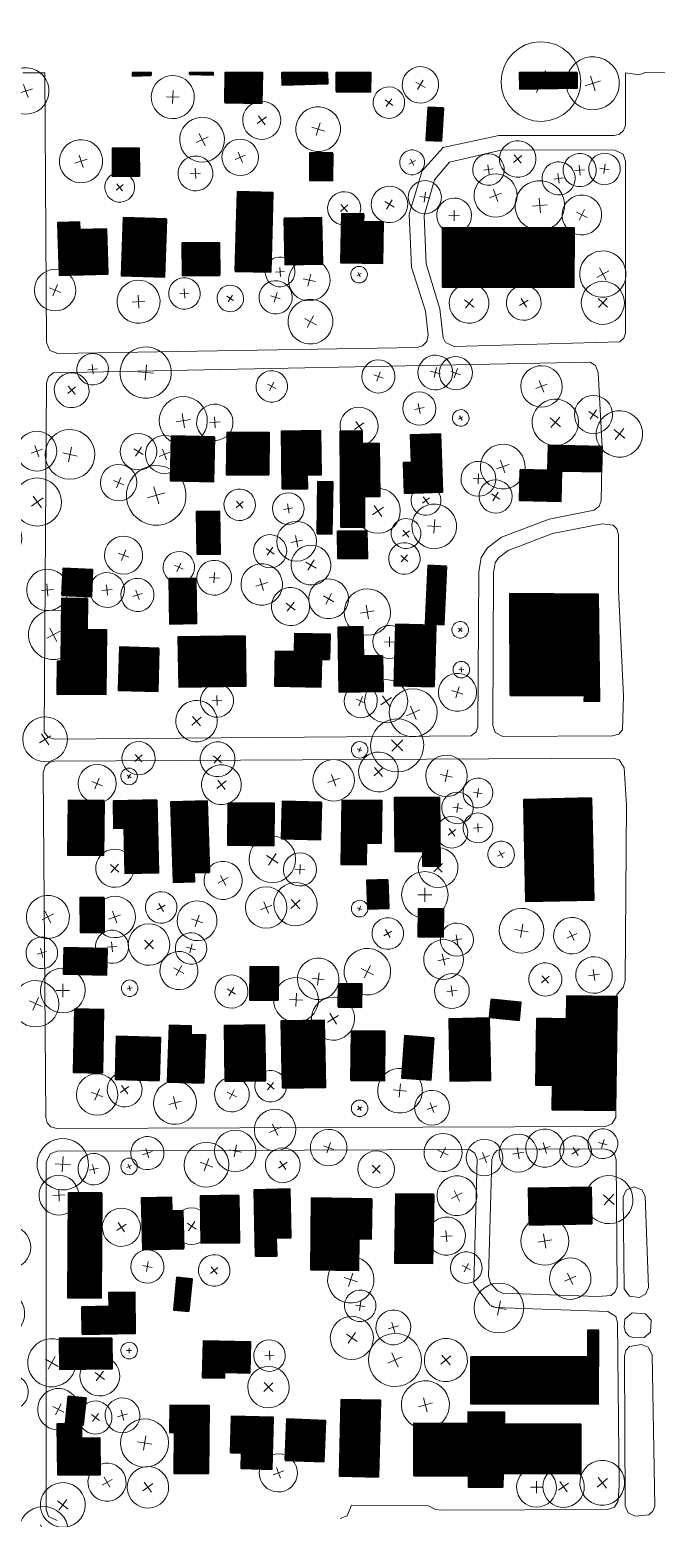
# Model space of a CAD drawing. Header units: metres. Extents: x -391 to 391, y -347 to 344.
# Drawn here: x -25.4 to 144.9, y -59.9 to 344.3 of the extents above; entities that cross this region are included whole.
import ezdxf

# ---------------------------------------------------------------- set-up
doc = ezdxf.new("R2010")
doc.units = ezdxf.units.M
for name, color, linetype, lineweight, true_color in [('ROADS', 251, 'Continuous', 18, 0x333333), ('ROOFS', 251, 'Continuous', 40, 0x000000), ('ROOFS_FILL', 255, 'Continuous', 0, 0xffffff), ('TREES', 251, 'Continuous', 9, 0x555555)]:
    doc.layers.add(name, color=color, linetype=linetype, lineweight=lineweight, true_color=true_color)

# ---------------------------------------------------------------- blocks, each defined once
blk = doc.blocks.new('TREE_0_52BACD')
at = {"layer": 'TREES'}
for points in [[(6.01, 0), (5.89, -1.17), (5.55, -2.3), (5, -3.34), (4.25, -4.25), (3.34, -5), (2.3, -5.55), (1.17, -5.89), (0, -6.01), (-1.17, -5.89), (-2.3, -5.55), (-3.34, -5), (-4.25, -4.25), (-5, -3.34), (-5.55, -2.3), (-5.89, -1.17), (-6.01, 0), (-5.89, 1.17), (-5.55, 2.3), (-5, 3.34), (-4.25, 4.25), (-3.34, 5), (-2.3, 5.55), (-1.17, 5.89), (0, 6.01), (1.17, 5.89), (2.3, 5.55), (3.34, 5), (4.25, 4.25), (5, 3.34), (5.55, 2.3), (5.89, 1.17), (6.01, 0)], [(-1.8, 0), (1.8, 0)], [(0, 1.8), (0, -1.8)]]:
    blk.add_lwpolyline(points, dxfattribs=at)

msp = doc.modelspace()

# ---------------------------------------------------------------- hatches: boundary and pattern name
at = {"layer": 'ROOFS_FILL'}
h = msp.add_hatch(dxfattribs=at)
h.set_pattern_fill('SOLID')
h.paths.add_polyline_path([(7.68, 331.99), (7.65, 332.65), (2.54, 332.65), (2.58, 331.77), (7.68, 331.99)])
h = msp.add_hatch(dxfattribs=at)
h.set_pattern_fill('SOLID')
h.paths.add_polyline_path([(18.06, 332.28), (24.46, 332.1), (24.48, 332.65), (18.08, 332.65), (18.06, 332.28)])
h = msp.add_hatch(dxfattribs=at)
h.set_pattern_fill('SOLID')
h.paths.add_polyline_path([(27.63, 324.56), (37.77, 324.38), (37.91, 332.65), (27.77, 332.65), (27.63, 324.56)])
h = msp.add_hatch(dxfattribs=at)
h.set_pattern_fill('SOLID')
h.paths.add_polyline_path([(55.6, 332.65), (43.13, 332.65), (43.22, 329.41), (55.69, 329.77), (55.6, 332.65)])
h = msp.add_hatch(dxfattribs=at)
h.set_pattern_fill('SOLID')
h.paths.add_polyline_path([(57.9, 327.56), (67.27, 327.45), (67.33, 332.65), (57.97, 332.65), (57.9, 327.56)])
h = msp.add_hatch(dxfattribs=at)
h.set_pattern_fill('SOLID')
h.paths.add_polyline_path([(123.4, 332.65), (107.81, 332.65), (107.88, 328.28), (123.47, 328.56), (123.4, 332.65)])
h = msp.add_hatch(dxfattribs=at)
h.set_pattern_fill('SOLID')
h.paths.add_polyline_path([(87.07, 323.01), (82.93, 323.24), (82.44, 314.35), (86.59, 314.12), (87.07, 323.01)])
h = msp.add_hatch(dxfattribs=at)
h.set_pattern_fill('SOLID')
h.paths.add_polyline_path([(4.37, 312.15), (-2.91, 312.09), (-2.84, 304.58), (4.44, 304.64), (4.37, 312.15)])
h = msp.add_hatch(dxfattribs=at)
h.set_pattern_fill('SOLID')
h.paths.add_polyline_path([(57.04, 310.78), (50.8, 310.83), (50.73, 303.43), (56.97, 303.38), (57.04, 310.78)])
h = msp.add_hatch(dxfattribs=at)
h.set_pattern_fill('SOLID')
h.paths.add_polyline_path([(30.52, 278.79), (40.13, 278.54), (40.7, 300.02), (31.09, 300.27), (30.52, 278.79)])
h = msp.add_hatch(dxfattribs=at)
h.set_pattern_fill('SOLID')
h.paths.add_polyline_path([(-11.77, 289.98), (-11.82, 292.05), (-17.71, 291.87), (-17.29, 277.64), (-4.13, 278.03), (-4.49, 290.19), (-11.77, 289.98)])
h = msp.add_hatch(dxfattribs=at)
h.set_pattern_fill('SOLID')
h.paths.add_polyline_path([(11.77, 292.86), (0.09, 293.25), (-0.44, 277.62), (11.25, 277.23), (11.77, 292.86)])
h = msp.add_hatch(dxfattribs=at)
h.set_pattern_fill('SOLID')
h.paths.add_polyline_path([(43.82, 293.02), (44.05, 280.59), (54.18, 280.77), (53.96, 293.21), (43.82, 293.02)])
h = msp.add_hatch(dxfattribs=at)
h.set_pattern_fill('SOLID')
h.paths.add_polyline_path([(65.42, 294.21), (59.44, 294.33), (59.18, 281.12), (70.52, 280.91), (70.74, 292.04), (65.38, 292.14), (65.42, 294.21)])
h = msp.add_hatch(dxfattribs=at)
h.set_pattern_fill('SOLID')
h.paths.add_polyline_path([(86.87, 290.55), (86.82, 274.52), (122.55, 274.41), (122.61, 290.44), (86.87, 290.55)])
h = msp.add_hatch(dxfattribs=at)
h.set_pattern_fill('SOLID')
h.paths.add_polyline_path([(26.29, 277.67), (26.24, 286.37), (16.11, 286.32), (16.16, 277.62), (26.29, 277.67)])
h = msp.add_hatch(dxfattribs=at)
h.set_pattern_fill('SOLID')
h.paths.add_polyline_path([(39.6, 223.42), (39.74, 234.82), (28.31, 234.96), (28.16, 223.57), (39.6, 223.42)])
h = msp.add_hatch(dxfattribs=at)
h.set_pattern_fill('SOLID')
h.paths.add_polyline_path([(43.26, 219.67), (50.11, 219.76), (50.06, 223.49), (53.86, 223.55), (53.69, 235.35), (43.04, 235.2), (43.26, 219.67)])
h = msp.add_hatch(dxfattribs=at)
h.set_pattern_fill('SOLID')
h.paths.add_polyline_path([(59.16, 209.27), (65.67, 209.32), (65.61, 217.6), (69.77, 217.64), (69.66, 231.88), (64.98, 231.85), (64.96, 235.22), (58.98, 235.18), (59.16, 209.27)])
h = msp.add_hatch(dxfattribs=at)
h.set_pattern_fill('SOLID')
h.paths.add_polyline_path([(24.85, 233.64), (13.16, 233.93), (12.86, 221.92), (24.55, 221.63), (24.85, 233.64)])
h = msp.add_hatch(dxfattribs=at)
h.set_pattern_fill('SOLID')
h.paths.add_polyline_path([(76.49, 218.45), (86.87, 218.8), (86.33, 234.47), (78.18, 234.19), (78.44, 226.8), (76.2, 226.72), (76.49, 218.45)])
h = msp.add_hatch(dxfattribs=at)
h.set_pattern_fill('SOLID')
h.paths.add_polyline_path([(107.98, 224.8), (107.8, 216.52), (118.98, 216.28), (119.15, 224.57), (130.06, 224.34), (130.2, 231.07), (115.65, 231.37), (115.51, 224.65), (107.98, 224.8)])
h = msp.add_hatch(dxfattribs=at)
h.set_pattern_fill('SOLID')
h.paths.add_polyline_path([(52.75, 207.53), (56.74, 207.45), (56.98, 221.44), (52.99, 221.51), (52.75, 207.53)])
h = msp.add_hatch(dxfattribs=at)
h.set_pattern_fill('SOLID')
h.paths.add_polyline_path([(20.13, 201.86), (26.36, 201.95), (26.2, 213.45), (19.96, 213.37), (20.13, 201.86)])
h = msp.add_hatch(dxfattribs=at)
h.set_pattern_fill('SOLID')
h.paths.add_polyline_path([(58.35, 200.72), (66.41, 200.82), (66.31, 208.18), (58.25, 208.07), (58.35, 200.72)])
h = msp.add_hatch(dxfattribs=at)
h.set_pattern_fill('SOLID')
h.paths.add_polyline_path([(87.94, 198.57), (82.91, 198.79), (82.18, 183.02), (87.2, 182.79), (87.94, 198.57)])
h = msp.add_hatch(dxfattribs=at)
h.set_pattern_fill('SOLID')
h.paths.add_polyline_path([(-16.65, 190.75), (-8.61, 190.37), (-8.26, 197.6), (-16.3, 197.99), (-16.65, 190.75)])
h = msp.add_hatch(dxfattribs=at)
h.set_pattern_fill('SOLID')
h.paths.add_polyline_path([(19.78, 195.28), (12.5, 195.16), (12.71, 182.99), (19.99, 183.11), (19.78, 195.28)])
h = msp.add_hatch(dxfattribs=at)
h.set_pattern_fill('SOLID')
h.paths.add_polyline_path([(105.26, 163.63), (125.45, 163.63), (125.37, 161.96), (129.53, 162.04), (129.17, 190.95), (105.11, 191.09), (105.26, 163.63)])
h = msp.add_hatch(dxfattribs=at)
h.set_pattern_fill('SOLID')
h.paths.add_polyline_path([(-9.65, 189.8), (-16.67, 189.86), (-16.81, 172.76), (-17.85, 172.77), (-17.93, 163.97), (-4.67, 163.86), (-4.53, 181.22), (-9.73, 181.26), (-9.65, 189.8)])
h = msp.add_hatch(dxfattribs=at)
h.set_pattern_fill('SOLID')
h.paths.add_polyline_path([(70.54, 174.31), (65.35, 174.21), (65.21, 182.13), (58.46, 182), (58.76, 164.51), (70.72, 164.72), (70.54, 174.31)])
h = msp.add_hatch(dxfattribs=at)
h.set_pattern_fill('SOLID')
h.paths.add_polyline_path([(84.56, 165.96), (84.99, 182.53), (74.18, 182.81), (73.74, 166.25), (84.56, 165.96)])
h = msp.add_hatch(dxfattribs=at)
h.set_pattern_fill('SOLID')
h.paths.add_polyline_path([(33.18, 179.64), (14.99, 179.33), (15.22, 165.86), (33.41, 166.17), (33.18, 179.64)])
h = msp.add_hatch(dxfattribs=at)
h.set_pattern_fill('SOLID')
h.paths.add_polyline_path([(56.14, 173.34), (56.3, 180.07), (46.68, 180.28), (46.57, 175.36), (41.47, 175.47), (41.26, 166.15), (53.74, 165.87), (53.9, 173.38), (56.14, 173.34)])
h = msp.add_hatch(dxfattribs=at)
h.set_pattern_fill('SOLID')
h.paths.add_polyline_path([(9.74, 176.31), (-0.91, 176.61), (-1.23, 164.96), (9.42, 164.67), (9.74, 176.31)])
h = msp.add_hatch(dxfattribs=at)
h.set_pattern_fill('SOLID')
h.paths.add_polyline_path([(-5.11, 134.87), (-14.82, 135), (-15.02, 120.24), (-5.3, 120.11), (-5.11, 134.87)])
h = msp.add_hatch(dxfattribs=at)
h.set_pattern_fill('SOLID')
h.paths.add_polyline_path([(9.21, 135.05), (-2.64, 134.77), (-2.47, 127.51), (0.28, 127.58), (0.57, 115.27), (9.67, 115.48), (9.21, 135.05)])
h = msp.add_hatch(dxfattribs=at)
h.set_pattern_fill('SOLID')
h.paths.add_polyline_path([(23.48, 115.57), (22.85, 134.82), (12.99, 134.5), (13.69, 112.77), (19.41, 112.96), (19.32, 115.43), (23.48, 115.57)])
h = msp.add_hatch(dxfattribs=at)
h.set_pattern_fill('SOLID')
h.paths.add_polyline_path([(28.61, 134.31), (28.51, 122.92), (40.99, 122.81), (41.08, 134.21), (28.61, 134.31)])
h = msp.add_hatch(dxfattribs=at)
h.set_pattern_fill('SOLID')
h.paths.add_polyline_path([(53.95, 134.46), (43.3, 134.72), (43.04, 124.63), (53.69, 124.36), (53.95, 134.46)])
h = msp.add_hatch(dxfattribs=at)
h.set_pattern_fill('SOLID')
h.paths.add_polyline_path([(66.16, 123.53), (70.15, 123.46), (70.33, 134.86), (59.58, 135.02), (59.31, 117.67), (66.06, 117.57), (66.16, 123.53)])
h = msp.add_hatch(dxfattribs=at)
h.set_pattern_fill('SOLID')
h.paths.add_polyline_path([(86.03, 135.79), (73.81, 135.69), (73.93, 121.19), (81.46, 121.25), (81.5, 117.25), (86.18, 117.29), (86.03, 135.79)])
h = msp.add_hatch(dxfattribs=at)
h.set_pattern_fill('SOLID')
h.paths.add_polyline_path([(127.37, 135.6), (108.93, 135.21), (109.51, 107.62), (127.95, 108.01), (127.37, 135.6)])
h = msp.add_hatch(dxfattribs=at)
h.set_pattern_fill('SOLID')
h.paths.add_polyline_path([(71.94, 113.44), (66.23, 113.24), (66.5, 105.59), (72.21, 105.79), (71.94, 113.44)])
h = msp.add_hatch(dxfattribs=at)
h.set_pattern_fill('SOLID')
h.paths.add_polyline_path([(-5.14, 108.57), (-11.64, 108.54), (-11.6, 99.21), (-5.1, 99.25), (-5.14, 108.57)])
h = msp.add_hatch(dxfattribs=at)
h.set_pattern_fill('SOLID')
h.paths.add_polyline_path([(87.07, 105.48), (80.3, 105.53), (80.25, 98.02), (87.01, 97.97), (87.07, 105.48)])
h = msp.add_hatch(dxfattribs=at)
h.set_pattern_fill('SOLID')
h.paths.add_polyline_path([(-4.29, 94.69), (-15.98, 94.98), (-16.16, 87.89), (-4.47, 87.6), (-4.29, 94.69)])
h = msp.add_hatch(dxfattribs=at)
h.set_pattern_fill('SOLID')
h.paths.add_polyline_path([(42.17, 80.74), (42.28, 89.7), (34.59, 89.8), (34.47, 80.84), (42.17, 80.74)])
h = msp.add_hatch(dxfattribs=at)
h.set_pattern_fill('SOLID')
h.paths.add_polyline_path([(58.49, 78.99), (64.83, 78.88), (64.94, 85.09), (58.6, 85.2), (58.49, 78.99)])
h = msp.add_hatch(dxfattribs=at)
h.set_pattern_fill('SOLID')
h.paths.add_polyline_path([(100.09, 80.92), (99.6, 76.16), (107.68, 75.33), (108.17, 80.09), (100.09, 80.92)])
h = msp.add_hatch(dxfattribs=at)
h.set_pattern_fill('SOLID')
h.paths.add_polyline_path([(112.46, 75.74), (112.2, 57.72), (116.77, 57.67), (116.68, 51.07), (133.83, 50.84), (134.27, 81.64), (120.61, 81.84), (120.52, 75.63), (112.46, 75.74)])
h = msp.add_hatch(dxfattribs=at)
h.set_pattern_fill('SOLID')
h.paths.add_polyline_path([(-5.63, 61.03), (-5.28, 78.13), (-13.08, 78.28), (-13.43, 61.2), (-5.63, 61.03)])
h = msp.add_hatch(dxfattribs=at)
h.set_pattern_fill('SOLID')
h.paths.add_polyline_path([(21.95, 58.28), (22.38, 71.21), (18.48, 71.34), (18.56, 73.67), (12.59, 73.87), (12.08, 58.6), (21.95, 58.28)])
h = msp.add_hatch(dxfattribs=at)
h.set_pattern_fill('SOLID')
h.paths.add_polyline_path([(27.8, 58.74), (38.72, 58.92), (38.47, 73.93), (27.56, 73.75), (27.8, 58.74)])
h = msp.add_hatch(dxfattribs=at)
h.set_pattern_fill('SOLID')
h.paths.add_polyline_path([(43.3, 56.93), (54.99, 57.13), (54.69, 75.25), (42.99, 75.05), (43.3, 56.93)])
h = msp.add_hatch(dxfattribs=at)
h.set_pattern_fill('SOLID')
h.paths.add_polyline_path([(99.54, 75.84), (88.63, 75.64), (88.94, 58.81), (99.85, 59.01), (99.54, 75.84)])
h = msp.add_hatch(dxfattribs=at)
h.set_pattern_fill('SOLID')
h.paths.add_polyline_path([(9.86, 58.93), (10.2, 70.57), (-1.75, 70.91), (-2.09, 59.28), (9.86, 58.93)])
h = msp.add_hatch(dxfattribs=at)
h.set_pattern_fill('SOLID')
h.paths.add_polyline_path([(61.96, 58.99), (71.06, 58.9), (71.18, 72.26), (62.09, 72.35), (61.96, 58.99)])
h = msp.add_hatch(dxfattribs=at)
h.set_pattern_fill('SOLID')
h.paths.add_polyline_path([(84.5, 70.45), (76.64, 71.03), (75.8, 59.69), (83.66, 59.12), (84.5, 70.45)])
h = msp.add_hatch(dxfattribs=at)
h.set_pattern_fill('SOLID')
h.paths.add_polyline_path([(-5.77, 28.33), (-14.87, 28.38), (-15.03, -0.01), (-5.94, -0.06), (-5.77, 28.33)])
h = msp.add_hatch(dxfattribs=at)
h.set_pattern_fill('SOLID')
h.paths.add_polyline_path([(36.04, 11.19), (41.76, 11.31), (41.65, 16.22), (45.65, 16.31), (45.36, 29.4), (35.64, 29.19), (36.04, 11.19)])
h = msp.add_hatch(dxfattribs=at)
h.set_pattern_fill('SOLID')
h.paths.add_polyline_path([(110.41, 19.77), (127.41, 20.07), (127.23, 29.91), (110.24, 29.61), (110.41, 19.77)])
h = msp.add_hatch(dxfattribs=at)
h.set_pattern_fill('SOLID')
h.paths.add_polyline_path([(16.56, 13.3), (16.29, 23.5), (13.29, 23.42), (13.19, 27.2), (5.02, 26.97), (5.4, 13), (16.56, 13.3)])
h = msp.add_hatch(dxfattribs=at)
h.set_pattern_fill('SOLID')
h.paths.add_polyline_path([(31.46, 27.67), (21.06, 27.53), (21.24, 14.84), (31.63, 14.98), (31.46, 27.67)])
h = msp.add_hatch(dxfattribs=at)
h.set_pattern_fill('SOLID')
h.paths.add_polyline_path([(67.64, 26.73), (51.27, 26.95), (51, 7.65), (63.99, 7.46), (64.12, 16.01), (67.49, 15.96), (67.64, 26.73)])
h = msp.add_hatch(dxfattribs=at)
h.set_pattern_fill('SOLID')
h.paths.add_polyline_path([(84.44, 27.94), (74.16, 28.09), (73.88, 9.45), (84.16, 9.29), (84.44, 27.94)])
h = msp.add_hatch(dxfattribs=at)
h.set_pattern_fill('SOLID')
h.paths.add_polyline_path([(17.92, -3.72), (18.77, 5), (14.65, 5.4), (13.8, -3.32), (17.92, -3.72)])
h = msp.add_hatch(dxfattribs=at)
h.set_pattern_fill('SOLID')
h.paths.add_polyline_path([(-11.13, -9.93), (3.32, -9.72), (3.16, 1.4), (-3.86, 1.3), (-3.8, -2.47), (-11.23, -2.58), (-11.13, -9.93)])
h = msp.add_hatch(dxfattribs=at)
h.set_pattern_fill('SOLID')
h.paths.add_polyline_path([(-3.06, -11.01), (-17.24, -11.15), (-17.15, -19.44), (-2.97, -19.3), (-3.06, -11.01)])
h = msp.add_hatch(dxfattribs=at)
h.set_pattern_fill('SOLID')
h.paths.add_polyline_path([(21.61, -21.7), (27.58, -21.84), (27.62, -20.28), (34.49, -20.45), (34.68, -12.16), (21.84, -11.86), (21.61, -21.7)])
h = msp.add_hatch(dxfattribs=at)
h.set_pattern_fill('SOLID')
h.paths.add_polyline_path([(94.58, -16.14), (94.55, -28.76), (129.14, -28.86), (129.2, -8.97), (126.33, -8.96), (126.31, -16.22), (94.58, -16.14)])
h = msp.add_hatch(dxfattribs=at)
h.set_pattern_fill('SOLID')
h.paths.add_polyline_path([(-10.06, -27.38), (-14.94, -26.89), (-15.68, -34.06), (-10.8, -34.56), (-10.06, -27.38)])
h = msp.add_hatch(dxfattribs=at)
h.set_pattern_fill('SOLID')
h.paths.add_polyline_path([(69.46, -48.71), (69.94, -27.99), (59.28, -27.75), (58.81, -48.46), (69.46, -48.71)])
h = msp.add_hatch(dxfattribs=at)
h.set_pattern_fill('SOLID')
h.paths.add_polyline_path([(23.25, -47.83), (23.43, -29.44), (12.77, -29.34), (12.7, -36.58), (14, -36.6), (13.89, -47.73), (23.25, -47.83)])
h = msp.add_hatch(dxfattribs=at)
h.set_pattern_fill('SOLID')
h.paths.add_polyline_path([(29.24, -42.13), (32.2, -42.21), (32.1, -46.34), (40.4, -46.58), (40.79, -32.6), (29.51, -32.29), (29.24, -42.13)])
h = msp.add_hatch(dxfattribs=at)
h.set_pattern_fill('SOLID')
h.paths.add_polyline_path([(79.04, -48.31), (93.93, -48.35), (93.92, -51.4), (103.28, -51.44), (103.29, -47.73), (124.4, -47.79), (124.44, -34.53), (103.67, -34.47), (103.68, -31.19), (93.84, -31.17), (93.83, -34.28), (79.08, -34.24), (79.04, -48.31)])
h = msp.add_hatch(dxfattribs=at)
h.set_pattern_fill('SOLID')
h.paths.add_polyline_path([(-17.76, -48.16), (-6.21, -48.03), (-6.33, -38.19), (-11.27, -38.25), (-11.32, -34.36), (-17.93, -34.44), (-17.76, -48.16)])
h = msp.add_hatch(dxfattribs=at)
h.set_pattern_fill('SOLID')
h.paths.add_polyline_path([(44.1, -44.19), (54.61, -44.58), (55.02, -33.45), (44.52, -33.06), (44.1, -44.19)])

# ---------------------------------------------------------------- linework, layer by layer
at = {"layer": 'ROADS'}
for points in [[(155.84, 332.65), (141.96, 332.71), (140.22, 332.11), (136.57, 332.65), (136.56, 318.33), (136.06, 316.94), (134.95, 315.96), (133.51, 315.62), (102.19, 315.63), (87.06, 312.34), (81.35, 306.04), (77.78, 294.24), (78.41, 279.89), (82.18, 267.87), (82.9, 261.38), (82.57, 259.68), (81.37, 258.44), (79.97, 258.07), (-17.73, 256.36), (-19.87, 257.21), (-20.78, 259.34), (-21.25, 332.67), (-27.24, 332.63)], [(-17.91, -60.54), (-20.25, -59.45), (-20.93, -57.54), (-20.93, 36.74), (-19.85, 39.05), (-17.95, 39.74), (94.15, 40.23), (95.62, 39.23), (96.27, 37.58), (95.33, 3.6), (99.7, -2.01), (101.21, -2.74), (131.79, -3.82), (133.91, -5.15), (134.41, -6.78), (134.83, -51.15), (134.63, -55.24), (133.58, -56.9), (131.72, -57.56), (86.66, -57.8), (84.89, -57.57), (83.06, -56.6), (62.07, -56.39), (62.07, -56.39), (60.89, -59.32), (59.01, -60)]]:
    msp.add_lwpolyline(points, dxfattribs=at)
for points in [[(135.02, 259.58), (90.02, 258.27), (87.65, 259.34), (87.01, 260.66), (86.15, 268.5), (82.37, 280.79), (81.82, 293.86), (84.65, 303.52), (88.7, 308.33), (103.1, 311.68), (133.64, 311.62), (135.92, 310.5), (136.58, 308.62), (136.59, 261.92), (136.1, 260.55), (135.02, 259.58)], [(129.97, 216.38), (129.45, 214.96), (128.03, 213.86), (115.8, 211.42), (102.9, 206.5), (99.03, 203.6), (97.32, 200.96), (96.68, 197.08), (96.47, 154.99), (95.98, 153.63), (94.65, 152.53), (-18.64, 151.65), (-20.32, 152.15), (-21.43, 153.52), (-20.79, 248.43), (-20.29, 250.07), (-18.97, 251.16), (126.95, 254.04), (128.41, 253.13), (129.16, 251.27), (130.2, 231.07), (129.97, 216.38)], [(103.21, 152.37), (101.17, 153.45), (100.49, 155.37), (100.68, 196.8), (101.16, 199.53), (102.08, 200.93), (104.71, 202.91), (116.77, 207.53), (130.21, 210.09), (133.19, 209.78), (134.22, 208.8), (134.7, 207.17), (134.69, 192.07), (136.06, 163.31), (135.72, 154.14), (134.75, 153.04), (133.07, 152.52), (103.21, 152.37)], [(131.25, 46.49), (-17.96, 45.89), (-19.63, 46.39), (-20.62, 47.46), (-20.98, 48.87), (-21.67, 142.63), (-21.17, 144.3), (-20.1, 145.28), (-18.69, 145.65), (133.23, 146.52), (134.89, 146.03), (136.23, 143.86), (136.86, 133.68), (136.52, 86.01), (135.93, 84.2), (134.19, 82.26), (133.92, 48.88), (132.87, 47.15), (131.25, 46.49)], [(129.03, 0.28), (103.19, 1.21), (101.78, 1.8), (99.92, 3.9), (99.36, 5.72), (100.28, 37.51), (100.66, 38.88), (101.63, 39.93), (103.26, 40.42), (131.08, 40.33), (132.48, 39.97), (133.55, 39), (134.06, 37.35), (134.31, 2.93), (133.81, 1.52), (132.69, 0.54), (129.03, 0.28)], [(135.95, 27.36), (136.78, 29.18), (138.87, 30.09), (141, 29.27), (141.91, 27.49), (142.8, 2.75), (142.03, 0.91), (140.29, -0.03), (137.66, 0.33), (136.19, 2.36), (135.95, 27.36)], [(138.89, -10.97), (137.54, -10.47), (136.57, -9.41), (136.22, -8.01), (136.44, -5.9), (138.41, -4.17), (142.01, -4.39), (143.58, -6.16), (143.41, -9.4), (141.61, -10.88), (138.89, -10.97)], [(139.17, -59.42), (137.3, -58.52), (136.45, -56.62), (136.29, -15.82), (136.64, -14.39), (137.63, -13.29), (140.91, -12.8), (142.78, -13.48), (143.86, -15.47), (144.51, -56.66), (144.04, -58.05), (142.96, -59.05), (139.17, -59.42)]]:
    msp.add_lwpolyline(points, close=True, dxfattribs=at)
at = {"layer": 'ROOFS'}
for points in [[(7.68, 331.99), (7.65, 332.65), (2.54, 332.65), (2.58, 331.77), (7.68, 331.99)], [(18.06, 332.28), (24.46, 332.1), (24.48, 332.65), (18.08, 332.65), (18.06, 332.28)], [(27.63, 324.56), (37.77, 324.38), (37.91, 332.65), (27.77, 332.65), (27.63, 324.56)], [(55.6, 332.65), (43.13, 332.65), (43.22, 329.41), (55.69, 329.77), (55.6, 332.65)], [(57.9, 327.56), (67.27, 327.45), (67.33, 332.65), (57.97, 332.65), (57.9, 327.56)], [(123.4, 332.65), (107.81, 332.65), (107.88, 328.28), (123.47, 328.56), (123.4, 332.65)], [(87.07, 323.01), (82.93, 323.24), (82.44, 314.35), (86.59, 314.12), (87.07, 323.01)], [(4.37, 312.15), (-2.91, 312.09), (-2.84, 304.58), (4.44, 304.64), (4.37, 312.15)], [(57.04, 310.78), (50.8, 310.83), (50.73, 303.43), (56.97, 303.38), (57.04, 310.78)], [(30.52, 278.79), (40.13, 278.54), (40.7, 300.02), (31.09, 300.27), (30.52, 278.79)], [(-11.77, 289.98), (-11.82, 292.05), (-17.71, 291.87), (-17.29, 277.64), (-4.13, 278.03), (-4.49, 290.19), (-11.77, 289.98)], [(11.77, 292.86), (0.09, 293.25), (-0.44, 277.62), (11.25, 277.23), (11.77, 292.86)], [(43.82, 293.02), (44.05, 280.59), (54.18, 280.77), (53.96, 293.21), (43.82, 293.02)], [(65.42, 294.21), (59.44, 294.33), (59.18, 281.12), (70.52, 280.91), (70.74, 292.04), (65.38, 292.14), (65.42, 294.21)], [(86.87, 290.55), (86.82, 274.52), (122.55, 274.41), (122.61, 290.44), (86.87, 290.55)], [(26.29, 277.67), (26.24, 286.37), (16.11, 286.32), (16.16, 277.62), (26.29, 277.67)], [(39.6, 223.42), (39.74, 234.82), (28.31, 234.96), (28.16, 223.57), (39.6, 223.42)], [(43.26, 219.67), (50.11, 219.76), (50.06, 223.49), (53.86, 223.55), (53.69, 235.35), (43.04, 235.2), (43.26, 219.67)], [(59.16, 209.27), (65.67, 209.32), (65.61, 217.6), (69.77, 217.64), (69.66, 231.88), (64.98, 231.85), (64.96, 235.22), (58.98, 235.18), (59.16, 209.27)], [(24.85, 233.64), (13.16, 233.93), (12.86, 221.92), (24.55, 221.63), (24.85, 233.64)], [(76.49, 218.45), (86.87, 218.8), (86.33, 234.47), (78.18, 234.19), (78.44, 226.8), (76.2, 226.72), (76.49, 218.45)], [(107.98, 224.8), (107.8, 216.52), (118.98, 216.28), (119.15, 224.57), (130.06, 224.34), (130.2, 231.07), (115.65, 231.37), (115.51, 224.65), (107.98, 224.8)], [(52.75, 207.53), (56.74, 207.45), (56.98, 221.44), (52.99, 221.51), (52.75, 207.53)], [(20.13, 201.86), (26.36, 201.95), (26.2, 213.45), (19.96, 213.37), (20.13, 201.86)], [(58.35, 200.72), (66.41, 200.82), (66.31, 208.18), (58.25, 208.07), (58.35, 200.72)], [(87.94, 198.57), (82.91, 198.79), (82.18, 183.02), (87.2, 182.79), (87.94, 198.57)], [(-16.65, 190.75), (-8.61, 190.37), (-8.26, 197.6), (-16.3, 197.99), (-16.65, 190.75)], [(19.78, 195.28), (12.5, 195.16), (12.71, 182.99), (19.99, 183.11), (19.78, 195.28)], [(105.26, 163.63), (125.45, 163.63), (125.37, 161.96), (129.53, 162.04), (129.17, 190.95), (105.11, 191.09), (105.26, 163.63)], [(-9.65, 189.8), (-16.67, 189.86), (-16.81, 172.76), (-17.85, 172.77), (-17.93, 163.97), (-4.67, 163.86), (-4.53, 181.22), (-9.73, 181.26), (-9.65, 189.8)], [(70.54, 174.31), (65.35, 174.21), (65.21, 182.13), (58.46, 182), (58.76, 164.51), (70.72, 164.72), (70.54, 174.31)], [(84.56, 165.96), (84.99, 182.53), (74.18, 182.81), (73.74, 166.25), (84.56, 165.96)], [(33.18, 179.64), (14.99, 179.33), (15.22, 165.86), (33.41, 166.17), (33.18, 179.64)], [(56.14, 173.34), (56.3, 180.07), (46.68, 180.28), (46.57, 175.36), (41.47, 175.47), (41.26, 166.15), (53.74, 165.87), (53.9, 173.38), (56.14, 173.34)], [(9.74, 176.31), (-0.91, 176.61), (-1.23, 164.96), (9.42, 164.67), (9.74, 176.31)], [(-5.11, 134.87), (-14.82, 135), (-15.02, 120.24), (-5.3, 120.11), (-5.11, 134.87)], [(9.21, 135.05), (-2.64, 134.77), (-2.47, 127.51), (0.28, 127.58), (0.57, 115.27), (9.67, 115.48), (9.21, 135.05)], [(23.48, 115.57), (22.85, 134.82), (12.99, 134.5), (13.69, 112.77), (19.41, 112.96), (19.32, 115.43), (23.48, 115.57)], [(28.61, 134.31), (28.51, 122.92), (40.99, 122.81), (41.08, 134.21), (28.61, 134.31)], [(53.95, 134.46), (43.3, 134.72), (43.04, 124.63), (53.69, 124.36), (53.95, 134.46)], [(66.16, 123.53), (70.15, 123.46), (70.33, 134.86), (59.58, 135.02), (59.31, 117.67), (66.06, 117.57), (66.16, 123.53)], [(86.03, 135.79), (73.81, 135.69), (73.93, 121.19), (81.46, 121.25), (81.5, 117.25), (86.18, 117.29), (86.03, 135.79)], [(127.37, 135.6), (108.93, 135.21), (109.51, 107.62), (127.95, 108.01), (127.37, 135.6)], [(71.94, 113.44), (66.23, 113.24), (66.5, 105.59), (72.21, 105.79), (71.94, 113.44)], [(-5.14, 108.57), (-11.64, 108.54), (-11.6, 99.21), (-5.1, 99.25), (-5.14, 108.57)], [(87.07, 105.48), (80.3, 105.53), (80.25, 98.02), (87.01, 97.97), (87.07, 105.48)], [(-4.29, 94.69), (-15.98, 94.98), (-16.16, 87.89), (-4.47, 87.6), (-4.29, 94.69)], [(42.17, 80.74), (42.28, 89.7), (34.59, 89.8), (34.47, 80.84), (42.17, 80.74)], [(58.49, 78.99), (64.83, 78.88), (64.94, 85.09), (58.6, 85.2), (58.49, 78.99)], [(100.09, 80.92), (99.6, 76.16), (107.68, 75.33), (108.17, 80.09), (100.09, 80.92)], [(112.46, 75.74), (112.2, 57.72), (116.77, 57.67), (116.68, 51.07), (133.83, 50.84), (134.27, 81.64), (120.61, 81.84), (120.52, 75.63), (112.46, 75.74)], [(-5.63, 61.03), (-5.28, 78.13), (-13.08, 78.28), (-13.43, 61.2), (-5.63, 61.03)], [(21.95, 58.28), (22.38, 71.21), (18.48, 71.34), (18.56, 73.67), (12.59, 73.87), (12.08, 58.6), (21.95, 58.28)], [(27.8, 58.74), (38.72, 58.92), (38.47, 73.93), (27.56, 73.75), (27.8, 58.74)], [(43.3, 56.93), (54.99, 57.13), (54.69, 75.25), (42.99, 75.05), (43.3, 56.93)], [(99.54, 75.84), (88.63, 75.64), (88.94, 58.81), (99.85, 59.01), (99.54, 75.84)], [(9.86, 58.93), (10.2, 70.57), (-1.75, 70.91), (-2.09, 59.28), (9.86, 58.93)], [(61.96, 58.99), (71.06, 58.9), (71.18, 72.26), (62.09, 72.35), (61.96, 58.99)], [(84.5, 70.45), (76.64, 71.03), (75.8, 59.69), (83.66, 59.12), (84.5, 70.45)], [(-5.77, 28.33), (-14.87, 28.38), (-15.03, -0.01), (-5.94, -0.06), (-5.77, 28.33)], [(36.04, 11.19), (41.76, 11.31), (41.65, 16.22), (45.65, 16.31), (45.36, 29.4), (35.64, 29.19), (36.04, 11.19)], [(110.41, 19.77), (127.41, 20.07), (127.23, 29.91), (110.24, 29.61), (110.41, 19.77)], [(16.56, 13.3), (16.29, 23.5), (13.29, 23.42), (13.19, 27.2), (5.02, 26.97), (5.4, 13), (16.56, 13.3)], [(31.46, 27.67), (21.06, 27.53), (21.24, 14.84), (31.63, 14.98), (31.46, 27.67)], [(67.64, 26.73), (51.27, 26.95), (51, 7.65), (63.99, 7.46), (64.12, 16.01), (67.49, 15.96), (67.64, 26.73)], [(84.44, 27.94), (74.16, 28.09), (73.88, 9.45), (84.16, 9.29), (84.44, 27.94)], [(17.92, -3.72), (18.77, 5), (14.65, 5.4), (13.8, -3.32), (17.92, -3.72)], [(-11.13, -9.93), (3.32, -9.72), (3.16, 1.4), (-3.86, 1.3), (-3.8, -2.47), (-11.23, -2.58), (-11.13, -9.93)], [(-3.06, -11.01), (-17.24, -11.15), (-17.15, -19.44), (-2.97, -19.3), (-3.06, -11.01)], [(21.61, -21.7), (27.58, -21.84), (27.62, -20.28), (34.49, -20.45), (34.68, -12.16), (21.84, -11.86), (21.61, -21.7)], [(94.58, -16.14), (94.55, -28.76), (129.14, -28.86), (129.2, -8.97), (126.33, -8.96), (126.31, -16.22), (94.58, -16.14)], [(-10.06, -27.38), (-14.94, -26.89), (-15.68, -34.06), (-10.8, -34.56), (-10.06, -27.38)], [(69.46, -48.71), (69.94, -27.99), (59.28, -27.75), (58.81, -48.46), (69.46, -48.71)], [(23.25, -47.83), (23.43, -29.44), (12.77, -29.34), (12.7, -36.58), (14, -36.6), (13.89, -47.73), (23.25, -47.83)], [(29.24, -42.13), (32.2, -42.21), (32.1, -46.34), (40.4, -46.58), (40.79, -32.6), (29.51, -32.29), (29.24, -42.13)], [(79.04, -48.31), (93.93, -48.35), (93.92, -51.4), (103.28, -51.44), (103.29, -47.73), (124.4, -47.79), (124.44, -34.53), (103.67, -34.47), (103.68, -31.19), (93.84, -31.17), (93.83, -34.28), (79.08, -34.24), (79.04, -48.31)], [(-17.76, -48.16), (-6.21, -48.03), (-6.33, -38.19), (-11.27, -38.25), (-11.32, -34.36), (-17.93, -34.44), (-17.76, -48.16)], [(44.1, -44.19), (54.61, -44.58), (55.02, -33.45), (44.52, -33.06), (44.1, -44.19)]]:
    msp.add_lwpolyline(points, close=True, dxfattribs=at)

# ---------------------------------------------------------------- block references
at = {"layer": 'TREES'}
for p, xscale, yscale, zscale, rotation in [((113.59, 330.25), 1.8, 1.8, 1.8, 158.09442300431542), ((-26.44, 327.7), 1.05, 1.05, 1.05, 18.70891651031242), ((80.83, 329.35), 0.825, 0.825, 0.825, 149.83837791976626), ((127.71, 329.8), 1.2, 1.2, 1.2, 287.9368403944593), ((13.52, 326.04), 0.975, 0.975, 0.975, 268.02741492651336), ((72.27, 324.54), 0.7125000000000001, 0.7125000000000001, 0.7125000000000001, 323.356553194145), ((37.71, 319.73), 0.8625, 0.8625, 0.8625, 305.78889965858576), ((53.04, 317.33), 1.0125, 1.0125, 1.0125, 253.38702598428577), ((21.49, 314.47), 1.0125, 1.0125, 1.0125, 295.7281973006027), ((-11.42, 308.61), 0.975, 0.975, 0.975, 108.29112565510701), ((31.85, 309.67), 0.825, 0.825, 0.825, 203.1895039660895), ((107.28, 309.21), 0.825, 0.825, 0.825, 129.93894373690338), ((78.58, 308.31), 0.5625, 0.5625, 0.5625, 208.20987515436073), ((130.87, 306.51), 0.7125000000000001, 0.7125000000000001, 0.7125000000000001, 261.4281269078243), ((-0.9, 301.55), 0.675, 0.675, 0.675, 308.04563352679696), ((19.68, 305.31), 0.7875000000000001, 0.7875000000000001, 0.7875000000000001, 183.77082643540436), ((99.32, 306.36), 0.7125000000000001, 0.7125000000000001, 0.7125000000000001, 188.44895242591772), ((118.4, 303.96), 0.7500000000000001, 0.7500000000000001, 0.7500000000000001, 187.71826752300615), ((124.11, 306.21), 0.7500000000000001, 0.7500000000000001, 0.7500000000000001, 184.75330387712276), ((72.42, 296.89), 0.825, 0.825, 0.825, 149.0446254486667), ((82.04, 298.85), 0.7500000000000001, 0.7500000000000001, 0.7500000000000001, 350.89909904550746), ((101.27, 299.3), 0.975, 0.975, 0.975, 200.11838009858675), ((113.29, 296.59), 1.125, 1.125, 1.125, 5.8352495978483265), ((60.1, 295.84), 0.7500000000000001, 0.7500000000000001, 0.7500000000000001, 222.7447864884429), ((124.71, 294.04), 0.9, 0.9, 0.9, 242.67562940183166), ((90, 293.89), 0.7875000000000001, 0.7875000000000001, 0.7875000000000001, 1.4653870607046127), ((50.63, 276.31), 0.9375, 0.9375, 0.9375, 346.98187655056836), ((130.42, 277.96), 1.05, 1.05, 1.05, 118.58326391811741), ((-18.48, 273.61), 0.9375, 0.9375, 0.9375, 68.56557490531654), ((42.67, 278.56), 0.675, 0.675, 0.675, 184.4679683765761), ((64.16, 277.81), 0.37437603993344426, 0.37437603993344426, 0.37437603993344426, 115.26989226081051), ((4.21, 270.45), 0.975, 0.975, 0.975, 3.949018377882667), ((16.68, 272.7), 0.7125000000000001, 0.7125000000000001, 0.7125000000000001, 274.53503482444523), ((29.15, 271.35), 0.6, 0.6, 0.6, 327.8234628820526), ((41.47, 271.65), 0.7500000000000001, 0.7500000000000001, 0.7500000000000001, 251.4897680311248), ((94.06, 270), 0.9, 0.9, 0.9, 52.29671824270355), ((108.93, 270.15), 0.7875000000000001, 0.7875000000000001, 0.7875000000000001, 121.77214920960431), ((130.42, 270.15), 0.975, 0.975, 0.975, 226.39580045891952), ((50.93, 265.04), 1.0125, 1.0125, 1.0125, 152.5155742079729), ((6.16, 251.22), 1.1625, 1.1625, 1.1625, 85.28415030464856), ((-8.26, 252.12), 0.7125000000000001, 0.7125000000000001, 0.7125000000000001, 275.66937956223495), ((69.42, 250.17), 0.7500000000000001, 0.7500000000000001, 0.7500000000000001, 159.3696092926828), ((84.89, 251.22), 0.7875000000000001, 0.7875000000000001, 0.7875000000000001, 345.70722548336425), ((90.45, 251.07), 0.7500000000000001, 0.7500000000000001, 0.7500000000000001, 250.95569340029942), ((113.74, 247.46), 0.9375, 0.9375, 0.9375, 200.7966602720401), ((-13.97, 246.41), 0.7875000000000001, 0.7875000000000001, 0.7875000000000001, 310.08956530940503), ((40.42, 247.46), 0.7125000000000001, 0.7125000000000001, 0.7125000000000001, 241.53920395118465), ((80.53, 241.45), 0.7500000000000001, 0.7500000000000001, 0.7500000000000001, 11.621381882907528), ((117.5, 237.7), 1.05, 1.05, 1.05, 318.19505552953234), ((127.86, 239.8), 0.8625, 0.8625, 0.8625, 55.72266782517002), ((16.38, 238.15), 1.0875, 1.0875, 1.0875, 99.1862653769273), ((24.94, 237.7), 0.825, 0.825, 0.825, 274.18960013260477), ((64.16, 236.64), 0.8625, 0.8625, 0.8625, 125.6402622695204), ((134.92, 234.54), 1.05, 1.05, 1.05, 231.60806557912113), ((91.8, 238.9), 0.37437603993344426, 0.37437603993344426, 0.37437603993344426, 120.10065711347659), ((-23.44, 229.88), 0.9, 0.9, 0.9, 200.53946319122036), ((-14.42, 228.98), 1.125, 1.125, 1.125, 257.65430117613266), ((4.21, 229.73), 0.825, 0.825, 0.825, 327.5661705494536), ((11.27, 228.98), 0.8625, 0.8625, 0.8625, 201.8042911508278), ((103.22, 225.68), 1.0125, 1.0125, 1.0125, 198.61925965430302), ((-1.2, 221.32), 0.825, 0.825, 0.825, 67.97156032380916), ((9.02, 217.86), 1.35, 1.35, 1.35, 16.284264431620446), ((96.61, 222.37), 0.7875000000000001, 0.7875000000000001, 0.7875000000000001, 268.4507195838706), ((-23.29, 216.06), 1.0875, 1.0875, 1.0875, 304.3528537325819), ((101.27, 217.56), 0.7500000000000001, 0.7500000000000001, 0.7500000000000001, 147.36877330926734), ((31.7, 215.31), 0.7125000000000001, 0.7125000000000001, 0.7125000000000001, 221.67395877564917), ((44.92, 214.26), 0.7125000000000001, 0.7125000000000001, 0.7125000000000001, 9.646456810742116), ((69.27, 213.66), 1.0125, 1.0125, 1.0125, 304.8781081395058), ((82.34, 216.51), 0.675, 0.675, 0.675, 36.35988457455399), ((-33.36, 206.29), 0.975, 0.975, 0.975, 222.6128388031194), ((84.59, 209.45), 1.0125, 1.0125, 1.0125, 355.3910864927475), ((47.18, 205.39), 0.9, 0.9, 0.9, 101.84349341960514), ((76.93, 207.5), 0.675, 0.675, 0.675, 308.4737778188151), ((0.15, 201.64), 0.8625, 0.8625, 0.8625, 158.4390980193355), ((39.97, 202.69), 0.7500000000000001, 0.7500000000000001, 0.7500000000000001, 145.36037120798215), ((51.09, 198.93), 0.9, 0.9, 0.9, 239.61809592645625), ((76.48, 200.73), 0.7125000000000001, 0.7125000000000001, 0.7125000000000001, 318.61428610660835), ((15.18, 198.33), 0.7125000000000001, 0.7125000000000001, 0.7125000000000001, 155.3416008461986), ((-20.58, 192.17), 0.9375, 0.9375, 0.9375, 275.4778895540018), ((24.79, 195.48), 0.7875000000000001, 0.7875000000000001, 0.7875000000000001, 266.0276601634896), ((37.71, 193.67), 0.9375, 0.9375, 0.9375, 106.80972613979603), ((-4.36, 192.17), 0.7875000000000001, 0.7875000000000001, 0.7875000000000001, 184.46436907821845), ((3.91, 190.82), 0.7500000000000001, 0.7500000000000001, 0.7500000000000001, 198.6040752668164), ((45.53, 187.66), 0.8625, 0.8625, 0.8625, 141.9366267379543), ((55.89, 189.77), 0.9, 0.9, 0.9, 61.20600601912174), ((66.41, 186.16), 1.05, 1.05, 1.05, 280.00620181228254), ((-18.93, 180), 1.125, 1.125, 1.125, 207.79036969559974), ((72.42, 178.05), 0.7500000000000001, 0.7500000000000001, 0.7500000000000001, 358.5081564356945), ((91.65, 181.35), 0.37437603993344426, 0.37437603993344426, 0.37437603993344426, 48.90626431460985), ((71.52, 161.97), 0.975, 0.975, 0.975, 123.7755890562136), ((90.9, 164.37), 0.8625, 0.8625, 0.8625, 252.9776087589322), ((91.95, 170.53), 0.37437603993344426, 0.37437603993344426, 0.37437603993344426, 270.82329873371293), ((25.54, 162.12), 0.7500000000000001, 0.7500000000000001, 0.7500000000000001, 92.97151134483875), ((64.61, 161.97), 0.7500000000000001, 0.7500000000000001, 0.7500000000000001, 337.52262123778064), ((78.88, 158.81), 1.0875, 1.0875, 1.0875, 113.63307196325299), ((19.98, 156.56), 0.9375, 0.9375, 0.9375, 220.28295053309222), ((-21.19, 151.6), 1.0125, 1.0125, 1.0125, 32.78033571017234), ((74.52, 149.95), 1.2, 1.2, 1.2, 315.95636984439426), ((4.21, 146.49), 0.7500000000000001, 0.7500000000000001, 0.7500000000000001, 313.212845801137), ((25.69, 146.19), 0.7875000000000001, 0.7875000000000001, 0.7875000000000001, 139.14361747630426), ((64.31, 148.75), 0.37437603993344426, 0.37437603993344426, 0.37437603993344426, 338.41247196150374), ((69.42, 142.74), 0.9, 0.9, 0.9, 42.16834555506647), ((-7.06, 139.58), 0.8625, 0.8625, 0.8625, 67.68046585829808), ((26.74, 139.28), 0.9, 0.9, 0.9, 218.97152779872368), ((57.25, 140.48), 0.9375, 0.9375, 0.9375, 200.21054978077788), ((87.9, 141.69), 0.9375, 0.9375, 0.9375, 77.78452133881135), ((1.65, 141.54), 0.37437603993344426, 0.37437603993344426, 0.37437603993344426, 146.9613997596674), ((96.46, 137.03), 0.675, 0.675, 0.675, 350.5360501944667), ((90.9, 132.97), 0.7125000000000001, 0.7125000000000001, 0.7125000000000001, 351.3836818600096), ((89.4, 126.36), 0.7125000000000001, 0.7125000000000001, 0.7125000000000001, 36.13792870885327), ((96.46, 127.56), 0.675, 0.675, 0.675, 92.83652319433149), ((40.57, 119), 1.05, 1.05, 1.05, 236.71809651876234), ((-2.25, 116.59), 0.8625, 0.8625, 0.8625, 227.71587767288815), ((85.64, 116.74), 0.9, 0.9, 0.9, 43.777522909780416), ((102.77, 120.35), 0.6, 0.6, 0.6, 298.35504468392577), ((27.2, 113.29), 0.8625, 0.8625, 0.8625, 208.69020386841814), ((48.08, 116.29), 0.7500000000000001, 0.7500000000000001, 0.7500000000000001, 178.6841782351058), ((38.91, 105.93), 0.9375, 0.9375, 0.9375, 21.975278119065894), ((46.88, 106.83), 0.975, 0.975, 0.975, 222.32966960609957), ((82.04, 109.38), 1.05, 1.05, 1.05, 89.90214896503718), ((-20.43, 103.37), 0.975, 0.975, 0.975, 297.1659650988024), ((-2.25, 103.37), 0.9375, 0.9375, 0.9375, 19.989736520278104), ((10.37, 105.93), 0.7125000000000001, 0.7125000000000001, 0.7125000000000001, 211.01250710033625), ((20.13, 102.32), 0.9, 0.9, 0.9, 340.74091950119856), ((64.31, 105.63), 0.37437603993344426, 0.37437603993344426, 0.37437603993344426, 339.2279500066684), ((108.33, 99.62), 1.0125, 1.0125, 1.0125, 260.0518495221199), ((7.06, 95.86), 0.9375, 0.9375, 0.9375, 136.313305316314), ((71.97, 98.86), 0.7125000000000001, 0.7125000000000001, 0.7125000000000001, 300.18399501581484), ((90.75, 97.21), 0.7500000000000001, 0.7500000000000001, 0.7500000000000001, 100.22753347788979), ((122, 98.26), 0.825, 0.825, 0.825, 205.76116085821042), ((-22.09, 93.61), 0.7125000000000001, 0.7125000000000001, 0.7125000000000001, 194.70380064672557), ((-3, 95.26), 0.7500000000000001, 0.7500000000000001, 0.7500000000000001, 5.144873099302423), ((18.48, 94.81), 0.7125000000000001, 0.7125000000000001, 0.7125000000000001, 164.49154008018837), ((87.14, 91.8), 0.9, 0.9, 0.9, 283.3367745676539), ((15.18, 88.8), 0.8625, 0.8625, 0.8625, 329.85253226024895), ((66.41, 88.5), 1.05, 1.05, 1.05, 63.78118410365646), ((128.01, 87.6), 0.825, 0.825, 0.825, 188.69827325482524), ((-16.38, 83.39), 1.0125, 1.0125, 1.0125, 180.60340796085038), ((29.45, 83.09), 0.7500000000000001, 0.7500000000000001, 0.7500000000000001, 58.51836539723098), ((53.04, 86.54), 0.9375, 0.9375, 0.9375, 82.31310454178939), ((114.79, 86.39), 0.7500000000000001, 0.7500000000000001, 0.7500000000000001, 41.671865454580015), ((-23.74, 79.78), 1.05, 1.05, 1.05, 336.40175741466), ((1.8, 83.99), 0.37437603993344426, 0.37437603993344426, 0.37437603993344426, 11.284176768704498), ((47.03, 80.83), 1.0125, 1.0125, 1.0125, 176.9559594170711), ((89.4, 83.24), 0.7875000000000001, 0.7875000000000001, 0.7875000000000001, 97.97653382230634), ((57.09, 75.73), 0.975, 0.975, 0.975, 30.98661217546268), ((-7.06, 55.14), 0.9375, 0.9375, 0.9375, 68.67841704356353), ((0.45, 56.49), 0.7875000000000001, 0.7875000000000001, 0.7875000000000001, 126.74958200286665), ((29.6, 55.14), 0.7875000000000001, 0.7875000000000001, 0.7875000000000001, 334.0750509025822), ((40.12, 57.4), 0.7125000000000001, 0.7125000000000001, 0.7125000000000001, 320.17836244085595), ((75.28, 56.19), 1.0125, 1.0125, 1.0125, 264.3405629965617), ((14.12, 52.89), 0.975, 0.975, 0.975, 104.19834690441644), ((83.99, 51.54), 0.7875000000000001, 0.7875000000000001, 0.7875000000000001, 110.52688398099218), ((41.32, 45.53), 0.9375, 0.9375, 0.9375, 205.01929369726338), ((64.31, 51.39), 0.37437603993344426, 0.37437603993344426, 0.37437603993344426, 123.5395347376658), ((6.61, 39.22), 0.7500000000000001, 0.7500000000000001, 0.7500000000000001, 288.2323617754505), ((30.5, 39.82), 0.9375, 0.9375, 0.9375, 258.52739463965855), ((55.89, 40.72), 0.825, 0.825, 0.825, 70.05274404563947), ((86.99, 39.37), 0.8625, 0.8625, 0.8625, 64.73431887274916), ((107.43, 39.22), 0.8625, 0.8625, 0.8625, 190.47416294633118), ((114.64, 40.57), 0.8625, 0.8625, 0.8625, 286.4100395935035), ((123.05, 39.67), 0.7125000000000001, 0.7125000000000001, 0.7125000000000001, 303.28568033046565), ((130.42, 41.77), 0.675, 0.675, 0.675, 343.67042317092546), ((-16.38, 36.21), 1.1625, 1.1625, 1.1625, 266.1268309449616), ((22.69, 36.06), 1.0125, 1.0125, 1.0125, 68.44743767927203), ((43.42, 35.91), 0.7875000000000001, 0.7875000000000001, 0.7875000000000001, 214.84490164898796), ((68.81, 34.86), 0.825, 0.825, 0.825, 315.43336185583155), ((98.26, 38.01), 0.825, 0.825, 0.825, 21.10060129265173), ((-7.96, 34.86), 0.7125000000000001, 0.7125000000000001, 0.7125000000000001, 283.5730505698844), ((1.65, 35.61), 0.37437603993344426, 0.37437603993344426, 0.37437603993344426, 202.17551416512183), ((-17.43, 27.8), 0.9, 0.9, 0.9, 182.46880326640598), ((90.75, 27.65), 0.9, 0.9, 0.9, 297.2424888799044), ((132.07, 26.59), 1.0875, 1.0875, 1.0875, 227.49053519314108), ((-0.45, 19.08), 0.8625, 0.8625, 0.8625, 214.34756957511098), ((18.63, 19.38), 0.825, 0.825, 0.825, 55.6221693617786), ((-30.95, 13.67), 0.975, 0.975, 0.975, 327.1687968851434), ((87.9, 16.68), 0.8625, 0.8625, 0.8625, 184.2284842784137), ((114.64, 15.33), 1.0875, 1.0875, 1.0875, 9.610846078393873), ((6.61, 8.41), 0.7500000000000001, 0.7500000000000001, 0.7500000000000001, 259.47323076590834), ((24.79, 7.36), 0.7125000000000001, 0.7125000000000001, 0.7125000000000001, 129.96769310249056), ((61.9, 4.81), 1.05, 1.05, 1.05, 341.863489518525), ((93.31, 8.11), 0.7125000000000001, 0.7125000000000001, 0.7125000000000001, 332.89559624597536), ((121.55, 5.11), 0.9375, 0.9375, 0.9375, 294.4080509307066), ((102.17, -2.85), 1.125, 1.125, 1.125, 78.91372498170793), ((-33.05, -4.36), 1.05, 1.05, 1.05, 294.8424116647906), ((64.46, -2.25), 0.7125000000000001, 0.7125000000000001, 0.7125000000000001, 172.9985567858757), ((62.2, -10.97), 0.975, 0.975, 0.975, 145.77628948214914), ((73.47, -8.11), 0.7875000000000001, 0.7875000000000001, 0.7875000000000001, 105.74745401953297), ((73.92, -16.98), 1.2, 1.2, 1.2, 113.7209107205248), ((-19.38, -17.73), 1.0875, 1.0875, 1.0875, 330.4580452198407), ((39.82, -15.78), 0.7125000000000001, 0.7125000000000001, 0.7125000000000001, 272.40202787562055), ((87.75, -16.98), 0.975, 0.975, 0.975, 309.89817482107304), ((-6.31, -21.34), 0.9, 0.9, 0.9, 233.66725085953433), ((1.65, -14.42), 0.37437603993344426, 0.37437603993344426, 0.37437603993344426, 180.88683240621188), ((-30.5, -25.69), 0.7875000000000001, 0.7875000000000001, 0.7875000000000001, 299.21487212389854), ((39.52, -24.34), 0.9375, 0.9375, 0.9375, 313.5633744838246), ((-17.58, -30.35), 0.9375, 0.9375, 0.9375, 242.87247149520647), ((82.19, -29.15), 1.0875, 1.0875, 1.0875, 14.97105024258441), ((-7.51, -32.6), 0.7500000000000001, 0.7500000000000001, 0.7500000000000001, 322.54908198691226), ((-0.15, -32), 0.7875000000000001, 0.7875000000000001, 0.7875000000000001, 285.1431511584183), ((5.86, -39.52), 1.0875, 1.0875, 1.0875, 170.2446599781413), ((-4.36, -50.18), 0.8625, 0.8625, 0.8625, 119.01397221002891), ((6.76, -51.54), 0.9375, 0.9375, 0.9375, 305.93358039752115), ((42.22, -47.63), 0.8625, 0.8625, 0.8625, 110.8367143917923), ((119.75, -51.39), 0.9375, 0.9375, 0.9375, 305.3635251131166), ((130.27, -50.33), 1.0125, 1.0125, 1.0125, 218.57959723523916), ((-16.38, -56.34), 1.0125, 1.0125, 1.0125, 52.06003716308234), ((112.39, -51.54), 0.9, 0.9, 0.9, 0.3646055147232685), ((-21.64, -63.56), 1.125, 1.125, 1.125, 294.2439217119405)]:
    msp.add_blockref('TREE_0_52BACD', p, dxfattribs=dict(at, xscale=xscale, yscale=yscale, zscale=zscale, rotation=rotation))

doc.saveas('drawing.dxf')
